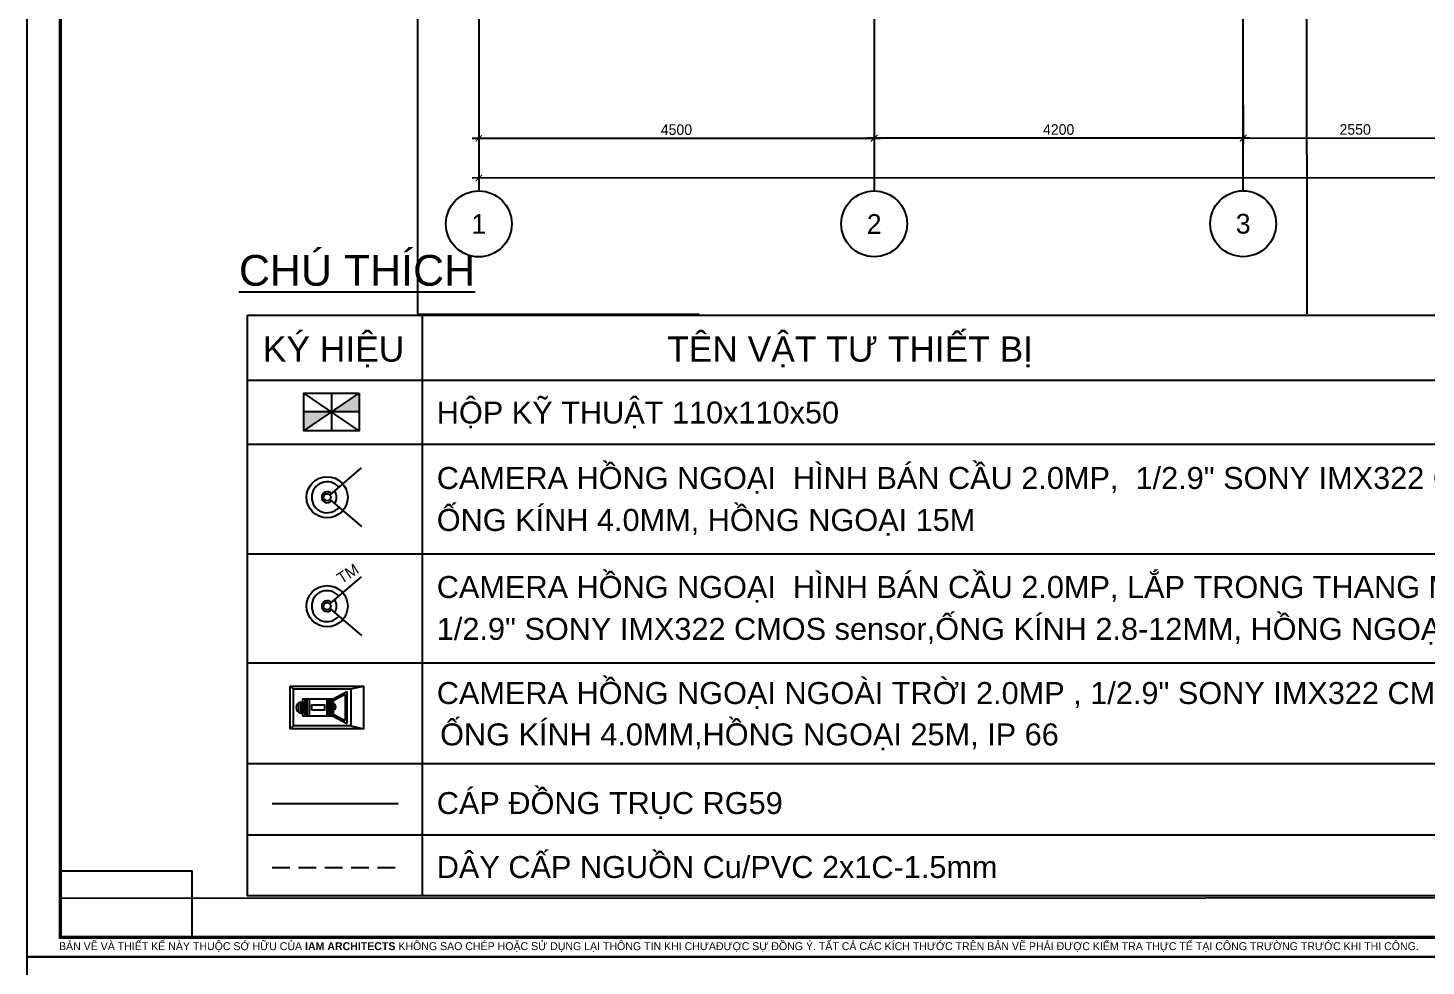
# Model space of a CAD drawing. Header units: inches. Extents: x 1721084 to 1854744, y 225101 to 488646.
# Drawn here: x 1765641 to 1781558, y 319498 to 330177 of the extents above; entities that cross this region are included whole.
import ezdxf
from ezdxf.enums import TextEntityAlignment as Align

# ---------------------------------------------------------------- set-up
doc = ezdxf.new("R2010")
doc.units = ezdxf.units.IN
doc.header["$MEASUREMENT"] = 0
for name, pattern in [('ACAD_ISO03W100', [30, 12, -18]), ('DASHDOT', [25.4, 12.7, -6.35, 0, -6.35]), ('HIDDEN', [0.375, 0.25, -0.125]), ('X-PL-T2$0$X-GRID-T2$0$CENTER2', [1.125, 0.75, -0.125, 0.125, -0.125])]:
    doc.linetypes.add(name, pattern=pattern)
for name, color, linetype in [('A-ANNO-DIM 100', 252, 'Continuous'), ('CAMERA', 2, 'Continuous'), ('DIEN - DAY DIEN', 2, 'ACAD_ISO03W100'), ('e-WIRE', 6, 'ACAD_ISO03W100'), ('I.A.M TITLEBLOCK - A2 -H$0$A-TBLK-TEXT', 250, 'Continuous'), ('PCCC', 11, 'Continuous'), ('TexPCC', 142, 'Continuous'), ('X-PL-T2$0$A-XREF', 250, 'Continuous'), ('X-PL-T2$0$X-GRID-T2$0$A-ANNO-DIM 75', 2, 'Continuous'), ('X-PL-T2$0$X-GRID-T2$0$A-GRID', 9, 'X-PL-T2$0$X-GRID-T2$0$CENTER2'), ('X-PL-T2$0$X-GRID-T2$0$A-GRID-SYMB', 5, 'Continuous'), ('X-PL-T2$0$X-PL-T2$0$A-FLOR-WALL', 250, 'Continuous')]:
    doc.layers.add(name, color=color, linetype=linetype)
doc.styles.add('ARIAL', font='arial.ttf')
doc.styles.add('I.A.M TITLEBLOCK - A2 -H$0$TITLE BLOCK', font='arial.ttf')
doc.styles.add('X-PL-T2$0$HDUNGARC', font='vn_vni.shx')
doc.styles.add('X-PL-T2$0$X-GRID-T2$0$HDUNGARC', font='vn_vni.shx')
doc.styles.add('X-PL-T2$0$X-GRID-T2$0$SYMBTEXT', font='VAVON_.TTF')
doc.dimstyles.new('X-PL-T2$0$DIM-75', dxfattribs={"dimscale": 75, "dimtxt": 2, "dimasz": 1, "dimexe": 1, "dimexo": 1, "dimgap": 0.5, "dimtad": 1, "dimdec": 0, "dimzin": 0, "dimdsep": 46, "dimtxsty": 'X-PL-T2$0$HDUNGARC', "dimblk": 'X-PL-T2$0$_ArchTick', "dimcen": 2, "dimdle": 1, "dimclrd": 256, "dimclre": 9, "dimclrt": 3, "dimadec": 0, "dimazin": 0, "dimtfac": 1, "dimtdec": 0, "dimtix": 1, "dimtmove": 2, "dimatfit": 2, "dimfxl": 1, "dimtolj": 1, "dimtzin": 0, "dimarcsym": 2})
doc.dimstyles.new('X-PL-T2$0$X-GRID-T2$0$DIM-75', dxfattribs={"dimscale": 75, "dimtxt": 1.6, "dimasz": 1, "dimexe": 1, "dimexo": 1, "dimgap": 0.5, "dimtad": 1, "dimdec": 0, "dimzin": 0, "dimdsep": 46, "dimtxsty": 'X-PL-T2$0$X-GRID-T2$0$HDUNGARC', "dimblk": 'X-PL-T2$0$X-GRID-T2$0$_ArchTick', "dimcen": 2, "dimdle": 1, "dimclrd": 256, "dimclre": 9, "dimclrt": 3, "dimadec": 0, "dimazin": 0, "dimtfac": 1, "dimtdec": 0, "dimtix": 1, "dimtmove": 2, "dimatfit": 2, "dimfxl": 1, "dimtolj": 1, "dimtzin": 0, "dimarcsym": 2})

# ---------------------------------------------------------------- blocks, each defined once
blk = doc.blocks.new('X-PL-T2$0$X-GRID-T2$0$SYMB-GRID')
blk.add_circle((0, 0), 5)
at = {"color": 2, "style": 'X-PL-T2$0$X-GRID-T2$0$SYMBTEXT', "flags": 4}
blk.add_attdef('NUM', text='', height=3, dxfattribs=at).set_placement((0, 0), align=Align.MIDDLE)
blk = doc.blocks.new('X-PL-T2$0$X-GRID-T2$0$_ArchTick')
at = {"color": 0, "linetype": 'ByBlock', "const_width": 0.15}
blk.add_lwpolyline([(-0.5, -0.48), (0.5, 0.52)], dxfattribs=at)
blk = doc.blocks.new('*D629')
at = {"layer": 'Defpoints', "color": 0, "transparency": 16777216}
for p in [(0, -3750), (4500, -3750), (4500, -4200)]:
    blk.add_point(p, dxfattribs=at)
at = {"layer": 'X-PL-T2$0$X-GRID-T2$0$A-ANNO-DIM 75', "color": 9, "lineweight": -2, "transparency": 16777216}
for p, q in [((0, -3825), (0, -4275)), ((4500, -3825), (4500, -4275))]:
    blk.add_line(p, q, dxfattribs=at)
at = {"layer": 'X-PL-T2$0$X-GRID-T2$0$A-ANNO-DIM 75', "lineweight": -2, "transparency": 16777216}
blk.add_line((-75, -4200), (4575, -4200), dxfattribs=at)
at = {"layer": 'X-PL-T2$0$X-GRID-T2$0$A-ANNO-DIM 75', "lineweight": -2, "transparency": 16777216, "xscale": 75, "yscale": 75, "zscale": 75, "rotation": 180}
blk.add_blockref('X-PL-T2$0$X-GRID-T2$0$_ArchTick', (0, -4200), dxfattribs=at)
at = {"layer": 'X-PL-T2$0$X-GRID-T2$0$A-ANNO-DIM 75', "lineweight": -2, "transparency": 16777216, "xscale": 75, "yscale": 75, "zscale": 75}
blk.add_blockref('X-PL-T2$0$X-GRID-T2$0$_ArchTick', (4500, -4200), dxfattribs=at)
at = {"layer": 'X-PL-T2$0$X-GRID-T2$0$A-ANNO-DIM 75', "color": 3, "transparency": 16777216, "insert": (2250, -4103), "char_height": 120, "attachment_point": 5, "style": 'X-PL-T2$0$X-GRID-T2$0$HDUNGARC'}
blk.add_mtext('\\A1;4500', dxfattribs=at)
blk = doc.blocks.new('*D630')
at = {"layer": 'Defpoints', "color": 0, "transparency": 16777216}
for p in [(8700, -3750), (11250, -3750), (11250, -4200)]:
    blk.add_point(p, dxfattribs=at)
at = {"layer": 'X-PL-T2$0$X-GRID-T2$0$A-ANNO-DIM 75', "color": 9, "lineweight": -2, "transparency": 16777216}
for p, q in [((8700, -3825), (8700, -4275)), ((11250, -3825), (11250, -4275))]:
    blk.add_line(p, q, dxfattribs=at)
at = {"layer": 'X-PL-T2$0$X-GRID-T2$0$A-ANNO-DIM 75', "lineweight": -2, "transparency": 16777216}
blk.add_line((8625, -4200), (11325, -4200), dxfattribs=at)
at = {"layer": 'X-PL-T2$0$X-GRID-T2$0$A-ANNO-DIM 75', "lineweight": -2, "transparency": 16777216, "xscale": 75, "yscale": 75, "zscale": 75, "rotation": 180}
blk.add_blockref('X-PL-T2$0$X-GRID-T2$0$_ArchTick', (8700, -4200), dxfattribs=at)
at = {"layer": 'X-PL-T2$0$X-GRID-T2$0$A-ANNO-DIM 75', "lineweight": -2, "transparency": 16777216, "xscale": 75, "yscale": 75, "zscale": 75}
blk.add_blockref('X-PL-T2$0$X-GRID-T2$0$_ArchTick', (11250, -4200), dxfattribs=at)
at = {"layer": 'X-PL-T2$0$X-GRID-T2$0$A-ANNO-DIM 75', "color": 3, "transparency": 16777216, "insert": (9975, -4103), "char_height": 120, "attachment_point": 5, "style": 'X-PL-T2$0$X-GRID-T2$0$HDUNGARC'}
blk.add_mtext('\\A1;2550', dxfattribs=at)
blk = doc.blocks.new('*D633')
at = {"layer": 'Defpoints', "color": 0, "transparency": 16777216}
for p in [(0, -3750), (25600, -3750), (25600, -4650)]:
    blk.add_point(p, dxfattribs=at)
at = {"layer": 'X-PL-T2$0$X-GRID-T2$0$A-ANNO-DIM 75', "color": 9, "lineweight": -2, "transparency": 16777216}
for p, q in [((0, -3825), (0, -4725)), ((25600, -3825), (25600, -4725))]:
    blk.add_line(p, q, dxfattribs=at)
at = {"layer": 'X-PL-T2$0$X-GRID-T2$0$A-ANNO-DIM 75', "lineweight": -2, "transparency": 16777216}
blk.add_line((-75, -4650), (25675, -4650), dxfattribs=at)
at = {"layer": 'X-PL-T2$0$X-GRID-T2$0$A-ANNO-DIM 75', "lineweight": -2, "transparency": 16777216, "xscale": 75, "yscale": 75, "zscale": 75, "rotation": 180}
blk.add_blockref('X-PL-T2$0$X-GRID-T2$0$_ArchTick', (0, -4650), dxfattribs=at)
at = {"layer": 'X-PL-T2$0$X-GRID-T2$0$A-ANNO-DIM 75', "lineweight": -2, "transparency": 16777216, "xscale": 75, "yscale": 75, "zscale": 75}
blk.add_blockref('X-PL-T2$0$X-GRID-T2$0$_ArchTick', (25600, -4650), dxfattribs=at)
at = {"layer": 'X-PL-T2$0$X-GRID-T2$0$A-ANNO-DIM 75', "color": 3, "transparency": 16777216, "insert": (12800, -4553), "char_height": 120, "attachment_point": 5, "style": 'X-PL-T2$0$X-GRID-T2$0$HDUNGARC'}
blk.add_mtext('\\A1;25600', dxfattribs=at)
blk = doc.blocks.new('*D643')
at = {"layer": 'Defpoints', "color": 0, "transparency": 16777216}
for p in [(4500, -3750), (8700, -3750), (4500, -4200)]:
    blk.add_point(p, dxfattribs=at)
at = {"layer": 'X-PL-T2$0$X-GRID-T2$0$A-ANNO-DIM 75', "color": 9, "lineweight": -2, "transparency": 16777216}
for p, q in [((4500, -3825), (4500, -4275)), ((8700, -3825), (8700, -4275))]:
    blk.add_line(p, q, dxfattribs=at)
at = {"layer": 'X-PL-T2$0$X-GRID-T2$0$A-ANNO-DIM 75', "lineweight": -2, "transparency": 16777216}
blk.add_line((8775, -4200), (4425, -4200), dxfattribs=at)
at = {"layer": 'X-PL-T2$0$X-GRID-T2$0$A-ANNO-DIM 75', "lineweight": -2, "transparency": 16777216, "xscale": 75, "yscale": 75, "zscale": 75, "rotation": 180}
blk.add_blockref('X-PL-T2$0$X-GRID-T2$0$_ArchTick', (4500, -4200), dxfattribs=at)
at = {"layer": 'X-PL-T2$0$X-GRID-T2$0$A-ANNO-DIM 75', "lineweight": -2, "transparency": 16777216, "xscale": 75, "yscale": 75, "zscale": 75}
blk.add_blockref('X-PL-T2$0$X-GRID-T2$0$_ArchTick', (8700, -4200), dxfattribs=at)
at = {"layer": 'X-PL-T2$0$X-GRID-T2$0$A-ANNO-DIM 75', "color": 3, "transparency": 16777216, "insert": (6600, -4103), "char_height": 120, "attachment_point": 5, "style": 'X-PL-T2$0$X-GRID-T2$0$HDUNGARC'}
blk.add_mtext('\\A1;4200', dxfattribs=at)
blk = doc.blocks.new('X-PL-T2$0$_ArchTick')
at = {"color": 0, "linetype": 'ByBlock', "const_width": 0.15}
blk.add_lwpolyline([(-0.5, -0.48), (0.5, 0.52)], dxfattribs=at)
blk = doc.blocks.new('I.A.M TITLEBLOCK - A2 -H')
at = {"const_width": 0.5}
blk.add_lwpolyline([(5, 3), (592, 3), (590, 417), (5, 417)], close=True, dxfattribs=at)
at = {"layer": 'Defpoints'}
blk.add_lwpolyline([(0, 420), (594, 420), (594, 0), (0, 0)], close=True, dxfattribs=at)
at = {"layer": 'Defpoints', "color": 8}
blk.add_lwpolyline([(5, 3), (25, 3), (25, 13), (5, 13)], close=True, dxfattribs=at)
at = {"layer": 'I.A.M TITLEBLOCK - A2 -H$0$A-TBLK-TEXT', "color": 2, "lineweight": 0, "insert": (4.81, 2.24), "char_height": 1.2, "width": 216.8663, "attachment_point": 1, "style": 'I.A.M TITLEBLOCK - A2 -H$0$TITLE BLOCK'}
blk.add_mtext('\\pt1.8;{\\fVNI-Avo|b0|i0|c0|p2;BAÛN VEÕ VAØ THIEÁT KEÁ NAØY THUOÄC SÔÛ HÖÕU CUÛA \\fVNI-Avo|b1|i0|c0|p2;IAM ARCHITECTS\\fVNI-Avo|b0|i0|c0|p2; KHOÂNG SAO CHEÙP HOAËC SÖÛ DUÏNG LAÏI THOÂNG TIN KHI CHÖAÑÖÔÏC SÖÏ ÑOÀNG YÙ. TAÁT CAÛ CAÙC KÍCH THÖÔÙC TREÂN BAÛN VEÕ PHAÛI ÑÖÔÏC KIEÅM TRA THÖÏC TEÁ TAÏI COÂNG TRÖÔØNG TRÖÔÙC KHI THI COÂNG.}', dxfattribs=at)
blk = doc.blocks.new('698af3')
at = {"layer": 'PCCC'}
h = blk.add_hatch(color=256, dxfattribs=at)
h.paths.add_polyline_path([(-242526, 735779), (-242351, 735524), (-242351, 735779)])
h.paths.add_polyline_path([(-242351, 735524), (-242351, 735270), (-242177, 735270)])
for p, q in [((-242177, 735779), (-242526, 735270)), ((-242177, 735270), (-242526, 735779)), ((-242351, 735779), (-242351, 735270)), ((-242526, 735524), (-242177, 735524))]:
    blk.add_line(p, q, dxfattribs=at)
blk.add_lwpolyline([(-242526, 735779), (-242177, 735779), (-242177, 735270), (-242526, 735270)], close=True, dxfattribs=at)
blk = doc.blocks.new('C3')
at = {"layer": 'CAMERA', "color": 142}
for p, q in [((229716, 35031), (229174, 34396)), ((229807, 35031), (230349, 34396))]:
    blk.add_line(p, q, dxfattribs=at)
at = {"layer": 'CAMERA'}
blk.add_circle((229762, 35085), 412, dxfattribs=at)
at = {"layer": 'CAMERA', "color": 142}
blk.add_circle((229762, 35085), 70.8, dxfattribs=at)
at = {"layer": 'CAMERA', "color": 252}
for radius, start, end in [(310, 310.4857, 229.5143), (109, 310.4857, 229.5143), (190, 229.5143, 310.4857)]:
    blk.add_arc((229762, 35085), radius, start, end, dxfattribs=at)
blk = doc.blocks.new('CCN')
at = {"layer": 'CAMERA', "color": 252}
for p, q in [((139316, 51989), (139764, 51989)), ((139316, 51934), (139764, 51934)), ((139316, 51879), (139764, 51879)), ((139316, 51424), (139764, 51424)), ((139316, 51369), (139764, 51369)), ((139369, 51263), (139203, 50952)), ((139316, 51313), (139764, 51313)), ((139718, 51263), (139884, 50952))]:
    blk.add_line(p, q, dxfattribs=at)
at = {"layer": 'CAMERA'}
for p, q in [((139316, 51263), (139128, 50911)), ((139764, 51263), (139952, 50911))]:
    blk.add_line(p, q, dxfattribs=at)
blk.add_lwpolyline([(139316, 52047), (139764, 52047), (139764, 51263), (139316, 51263)], close=True, dxfattribs=at)
at = {"layer": 'CAMERA', "color": 252}
blk.add_lwpolyline([(139472, 51820), (139608, 51820), (139608, 51491), (139472, 51491)], close=True, dxfattribs=at)
at = {"layer": 'CAMERA'}
for points in [[(139316, 51263), (139764, 51263)], [(139952, 50911), (139128, 50911)]]:
    blk.add_lwpolyline(points, dxfattribs=at)
at = {"layer": 'CAMERA', "color": 252}
blk.add_lwpolyline([(139884, 50952), (139203, 50952)], dxfattribs=at)
blk.add_arc((139556, 51303), 104, 202.6333, 337.3667, dxfattribs=at)
blk = doc.blocks.new('C2')
at = {"layer": 'CAMERA', "color": 252}
for p, q in [((140575, 51841), (140290, 51841)), ((140548, 51899), (140317, 51899))]:
    blk.add_line(p, q, dxfattribs=at)
at = {"layer": 'CAMERA'}
blk.add_lwpolyline([(140575, 51841), (140575, 51784), (140290, 51784), (140290, 51841)], dxfattribs=at)
blk.add_arc((140432, 51811), 145, 12.1198, 167.8802, dxfattribs=at)
blk.add_blockref('CCN', (893, -263), dxfattribs=at)
blk = doc.blocks.new('nn')
at = {"layer": 'CAMERA', "color": 252}
for p, q in [((138920, -107494), (138834, -107421)), ((138920, -107494), (140398, -107494)), ((138920, -108448), (138920, -107494)), ((140398, -107494), (140728, -107421)), ((140398, -107494), (140398, -108448)), ((138920, -108448), (138834, -108521)), ((140398, -108448), (138920, -108448)), ((140398, -108448), (140728, -108521))]:
    blk.add_line(p, q, dxfattribs=at)
at = {"layer": 'CAMERA'}
blk.add_lwpolyline([(138834, -107421), (140728, -107421), (140728, -108521), (138834, -108521)], close=True, dxfattribs=at)
at = {"layer": 'CAMERA', "rotation": 90}
blk.add_blockref('C2', (190945, -248406), dxfattribs=at)
blk = doc.blocks.new('Chú Thích')
at = {"layer": 'PCCC'}
for p, q in [((2001, -22), (2001, -6633)), ((12, -763), (18720, -763)), ((294, -5581), (1728, -5581))]:
    blk.add_line(p, q, dxfattribs=at)
at = {"layer": 'PCCC', "color": 37}
for p, q in [((12, -1492), (18720, -1492)), ((12, -2740), (18720, -2740)), ((12, -3980), (18720, -3980)), ((12, -5127), (18720, -5127)), ((12, -5937), (18720, -5937))]:
    blk.add_line(p, q, dxfattribs=at)
at = {"layer": 'PCCC', "linetype": 'HIDDEN', "ltscale": 800}
blk.add_line((294, -6309), (1728, -6309), dxfattribs=at)
at = {"layer": 'PCCC'}
blk.add_lwpolyline([(12, -22), (18720, -22), (18720, -6633), (12, -6633)], close=True, dxfattribs=at)
at = {"layer": 'CAMERA', "xscale": 0.568682713046049, "yscale": 0.568682713046049, "zscale": 0.568682713046049, "rotation": 90}
for p in [(20872, -132757), (20872, -133997)]:
    blk.add_blockref('C3', p, dxfattribs=at)
at = {"layer": 'CAMERA', "xscale": 0.4402944000127416, "yscale": 0.4402944000127416, "zscale": 0.4402944000127416}
blk.add_blockref('nn', (-60628, 43051), dxfattribs=at)
at = {"layer": 'PCCC', "xscale": 1.23200000002786, "yscale": 1.23200000002786, "zscale": 1.23200000002786, "rotation": 270}
blk.add_blockref('698af3', (-905197, -299701), dxfattribs=at)
at = {"layer": 'TexPCC', "color": 7, "style": 'ARIAL'}
for s, height, p in [('%%UCHÚ THÍCH', 350, (1260, 313)), ('KÝ HIỆU', 288, (993, -552)), ('TÊN VẬT TƯ THIẾT BỊ', 288, (6874, -552))]:
    blk.add_text(s, height=height, dxfattribs=at).set_placement(p, align=Align.CENTER)
for s, p in [('HỘP KỸ THUẬT 110x110x50', (2168, -1256)), ('CAMERA HỒNG NGOẠI  HÌNH BÁN CẦU 2.0MP,  1/2.9" SONY IMX322 CMOS sensor,', (2168, -2001)), ('ỐNG KÍNH 4.0MM, HỒNG NGOẠI 15M ', (2168, -2479)), ('CAMERA HỒNG NGOẠI  HÌNH BÁN CẦU 2.0MP, LẮP TRONG THANG MÁY, ', (2168, -3242)), ('1/2.9" SONY IMX322 CMOS sensor,ỐNG KÍNH 2.8-12MM, HỒNG NGOẠI 15M ', (2168, -3719)), ('CAMERA HỒNG NGOẠI NGOÀI TRỜI 2.0MP , 1/2.9" SONY IMX322 CMOS sensor,', (2168, -4449)), ('ỐNG KÍNH 4.0MM,HỒNG NGOẠI 25M, IP 66 ', (2206, -4920)), ('CÁP ĐỒNG TRỤC RG59', (2168, -5702)), ('DÂY CẤP NGUỒN Cu/PVC 2x1C-1.5mm', (2168, -6430))]:
    blk.add_text(s, height=250, dxfattribs=at).set_placement(p)
blk.add_text('TM', height=125, rotation=32.6973, dxfattribs=at).set_placement((1082, -3085))
blk = doc.blocks.new('X-PL-T2$0$X-GRID-T2')
at = {"layer": 'X-PL-T2$0$X-GRID-T2$0$A-GRID', "ltscale": 8}
for p, q in [((0, 15788.2), (0, -4800)), ((4500, 15788.2), (4500, -4800)), ((8700, -4800), (8700, 15788.2))]:
    blk.add_line(p, q, dxfattribs=at)
at = {"layer": 'X-PL-T2$0$X-GRID-T2$0$A-GRID-SYMB'}
ref = blk.add_blockref('X-PL-T2$0$X-GRID-T2$0$SYMB-GRID', (0, -5175), dxfattribs=dict(at, xscale=75, yscale=75, zscale=75))
ref.add_attrib('NUM', '1', dxfattribs={"layer": '0', "color": 2, "height": 225, "style": 'X-PL-T2$0$X-GRID-T2$0$SYMBTEXT'}).set_placement((0, -5175), align=Align.MIDDLE)
ref = blk.add_blockref('X-PL-T2$0$X-GRID-T2$0$SYMB-GRID', (4500, -5175), dxfattribs=dict(at, xscale=75, yscale=75, zscale=75))
ref.add_attrib('NUM', '2', dxfattribs={"layer": '0', "color": 2, "height": 225, "style": 'X-PL-T2$0$X-GRID-T2$0$SYMBTEXT'}).set_placement((4500, -5175), align=Align.MIDDLE)
ref = blk.add_blockref('X-PL-T2$0$X-GRID-T2$0$SYMB-GRID', (8700, -5175), dxfattribs=dict(at, xscale=75, yscale=75, zscale=75))
ref.add_attrib('NUM', '3', dxfattribs={"layer": '0', "color": 2, "height": 225, "style": 'X-PL-T2$0$X-GRID-T2$0$SYMBTEXT'}).set_placement((8700, -5175), align=Align.MIDDLE)
at = {"layer": 'X-PL-T2$0$X-GRID-T2$0$A-ANNO-DIM 75'}
for base, p1, p2, picture, middle in [((4500, -4200), (0, -3750), (4500, -3750), '*D629', (2250, -4102.5)), ((25600, -4650), (0, -3750), (25600, -3750), '*D633', (12800, -4552.5)), ((11250, -4200), (8700, -3750), (11250, -3750), '*D630', (9975, -4102.5))]:
    dim = blk.add_linear_dim(base=base, p1=p1, p2=p2, dimstyle='X-PL-T2$0$X-GRID-T2$0$DIM-75', dxfattribs=at)
    dim.commit()
    dim.dimension.update_dxf_attribs({"geometry": picture, "text_midpoint": middle})
dim = blk.add_linear_dim(base=(4500, -4200), p1=(8700, -3750), p2=(4500, -3750), angle=180, dimstyle='X-PL-T2$0$X-GRID-T2$0$DIM-75', dxfattribs=at)
dim.commit()
dim.dimension.update_dxf_attribs({"geometry": '*D643', "text_midpoint": (6600, -4102.5)})
blk = doc.blocks.new('X-PL-T2$0$X-PL-T2')
at = {"layer": 'Defpoints', "color": 5}
blk.add_lwpolyline([(34318, -12850), (-4757, -12850), (-4757, 17750), (34318, 17750)], close=True, dxfattribs=at)
at = {"layer": 'X-PL-T2$0$X-PL-T2$0$A-FLOR-WALL'}
blk.add_blockref('X-PL-T2$0$X-GRID-T2', (0, 0), dxfattribs=at)
blk = doc.blocks.new('X-PL-T2')
at = {"layer": 'X-PL-T2$0$A-XREF'}
blk.add_blockref('X-PL-T2$0$X-PL-T2', (0, 0), dxfattribs=at)
blk.add_lwpolyline([(-699, -6200), (2507, -6200)], dxfattribs=at)
for points in [[(372, -250), (-699, -2339), (-699, -6194)], [(9100, -286), (9423, -286), (9423, -6200)]]:
    blk.add_leader(points, dimstyle='X-PL-T2$0$DIM-75', override={"dimgap": 0.5, "dimtad": 0}, dxfattribs=at)

msp = doc.modelspace()

# ---------------------------------------------------------------- block references
at = {"layer": 'A-ANNO-DIM 100', "xscale": 75, "yscale": 75, "zscale": 75}
msp.add_blockref('I.A.M TITLEBLOCK - A2 -H', (1765633.5, 288101), dxfattribs=at)
at = {"layer": 'e-WIRE', "color": 6, "ltscale": 10, "xscale": 1.000295790310395, "yscale": 1.000295790310395, "zscale": 1.000295790310395, "rotation": 0.016950043841553}
msp.add_blockref('X-PL-T2', (1770772.4, 333122.6), dxfattribs=at)

# ---------------------------------------------------------------- next in the draw order: block references
at = {"layer": 'A-ANNO-DIM 100', "xscale": 75, "yscale": 75, "zscale": 75}
msp.add_blockref('I.A.M TITLEBLOCK - A2 -H', (1765633.5, 319601), dxfattribs=at)
at = {"layer": 'DIEN - DAY DIEN', "linetype": 'DASHDOT'}
msp.add_blockref('Chú Thích', (1768127.4, 326930), dxfattribs=at)

doc.saveas('drawing.dxf')
